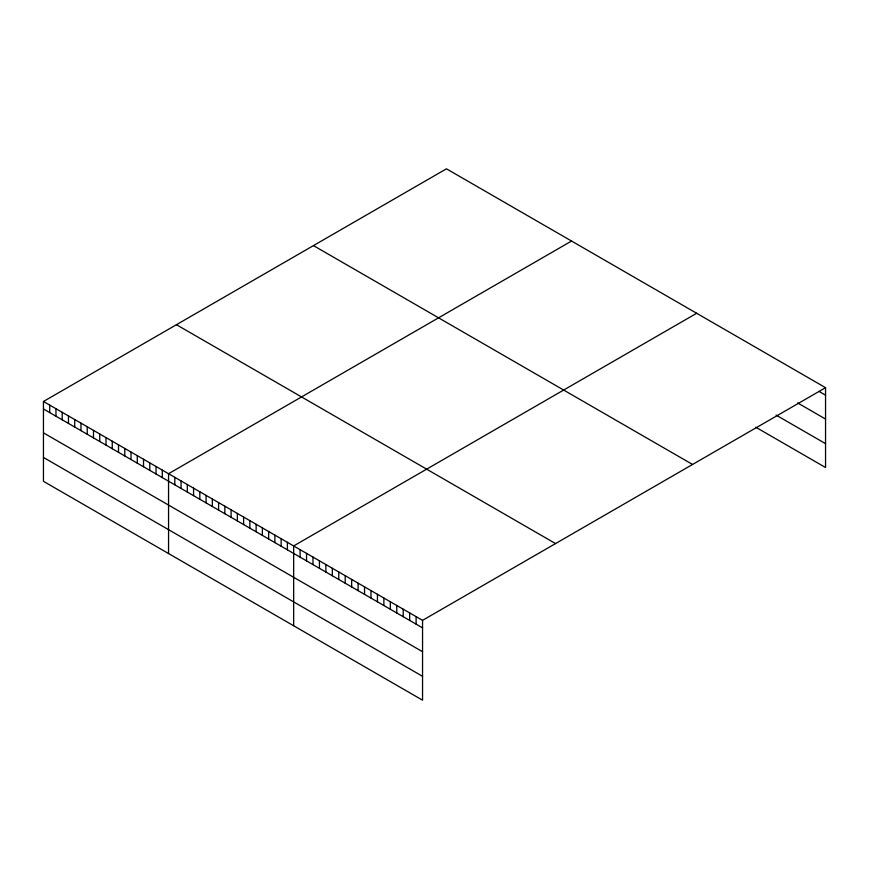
<?xml version="1.0" encoding="UTF-8"?>
<svg xmlns="http://www.w3.org/2000/svg" width="869" height="869" viewBox="0 0 869 869"><rect width="100%" height="100%" fill="white"/><g stroke="black" fill="none" stroke-linecap="round" stroke-linejoin="round"><path stroke-width="1.3" d="M825.55 387.683L422.551 620.357L422.551 700.186L43.45 481.317L43.45 401.489L446.449 168.814L825.55 387.683L825.55 467.511L755.737 427.2M571.552 241.039L168.553 473.714L168.553 553.542M696.656 313.274L293.657 545.938L293.657 625.767M819.109 391.452L825.55 395.178M797.623 402.923L825.55 419.054M776.136 415.121L825.55 443.646M313.459 245.601L692.56 464.47M176.44 324.702L555.541 543.57M43.45 401.489L422.551 620.357M43.45 408.984L422.551 627.852M43.45 432.849L422.551 651.717M43.45 457.442L422.551 676.31M416.099 616.632L416.099 624.127M409.657 612.917L409.657 620.412M403.216 609.191L403.216 616.686M396.775 605.476L396.775 612.971M390.322 601.75L390.322 609.245M383.881 598.035L383.881 605.519M377.439 594.309L377.439 601.804M370.987 590.594L370.987 598.078M364.546 586.868L364.546 594.363M358.104 583.153L358.104 590.638M351.652 579.427L351.652 586.923M345.21 575.702L345.21 583.197M338.769 571.987L338.769 579.482M332.327 568.261L332.327 575.756M325.875 564.546L325.875 572.041M319.434 560.82L319.434 568.315M312.992 557.105L312.992 564.6M306.54 553.379L306.54 560.874M300.098 549.664L300.098 557.148M287.4 542.332L287.4 549.816M281.143 538.715L281.143 546.21M274.886 535.108L274.886 542.604M268.63 531.491L268.63 538.986M262.384 527.885L262.384 535.38M256.127 524.268L256.127 531.763M249.87 520.661L249.87 528.156M243.613 517.044L243.613 524.539M237.356 513.438L237.356 520.933M231.1 509.831L231.1 517.316M224.854 506.214L224.854 513.709M218.597 502.608L218.597 510.092M212.34 498.991L212.34 506.486M206.083 495.384L206.083 502.869M199.827 491.767L199.827 499.262M193.57 488.161L193.57 495.656M187.313 484.544L187.313 492.039M181.067 480.937L181.067 488.432M174.81 477.32L174.81 484.815M162.297 470.096L162.297 477.592M156.04 466.49L156.04 473.985M149.783 462.884L149.783 470.368M143.537 459.267L143.537 466.762M137.28 455.66L137.28 463.144M131.023 452.043L131.023 459.538M124.767 448.437L124.767 455.932M118.51 444.819L118.51 452.314M112.253 441.213L112.253 448.708M105.996 437.596L105.996 445.091M99.75 433.989L99.75 441.485M93.494 430.372L93.494 437.867M87.237 426.766L87.237 434.261M80.98 423.149L80.98 430.644M74.723 419.542L74.723 427.037M68.466 415.936L68.466 423.42M62.22 412.319L62.22 419.814M55.964 408.712L55.964 416.197M49.707 405.095L49.707 412.59"/></g></svg>
